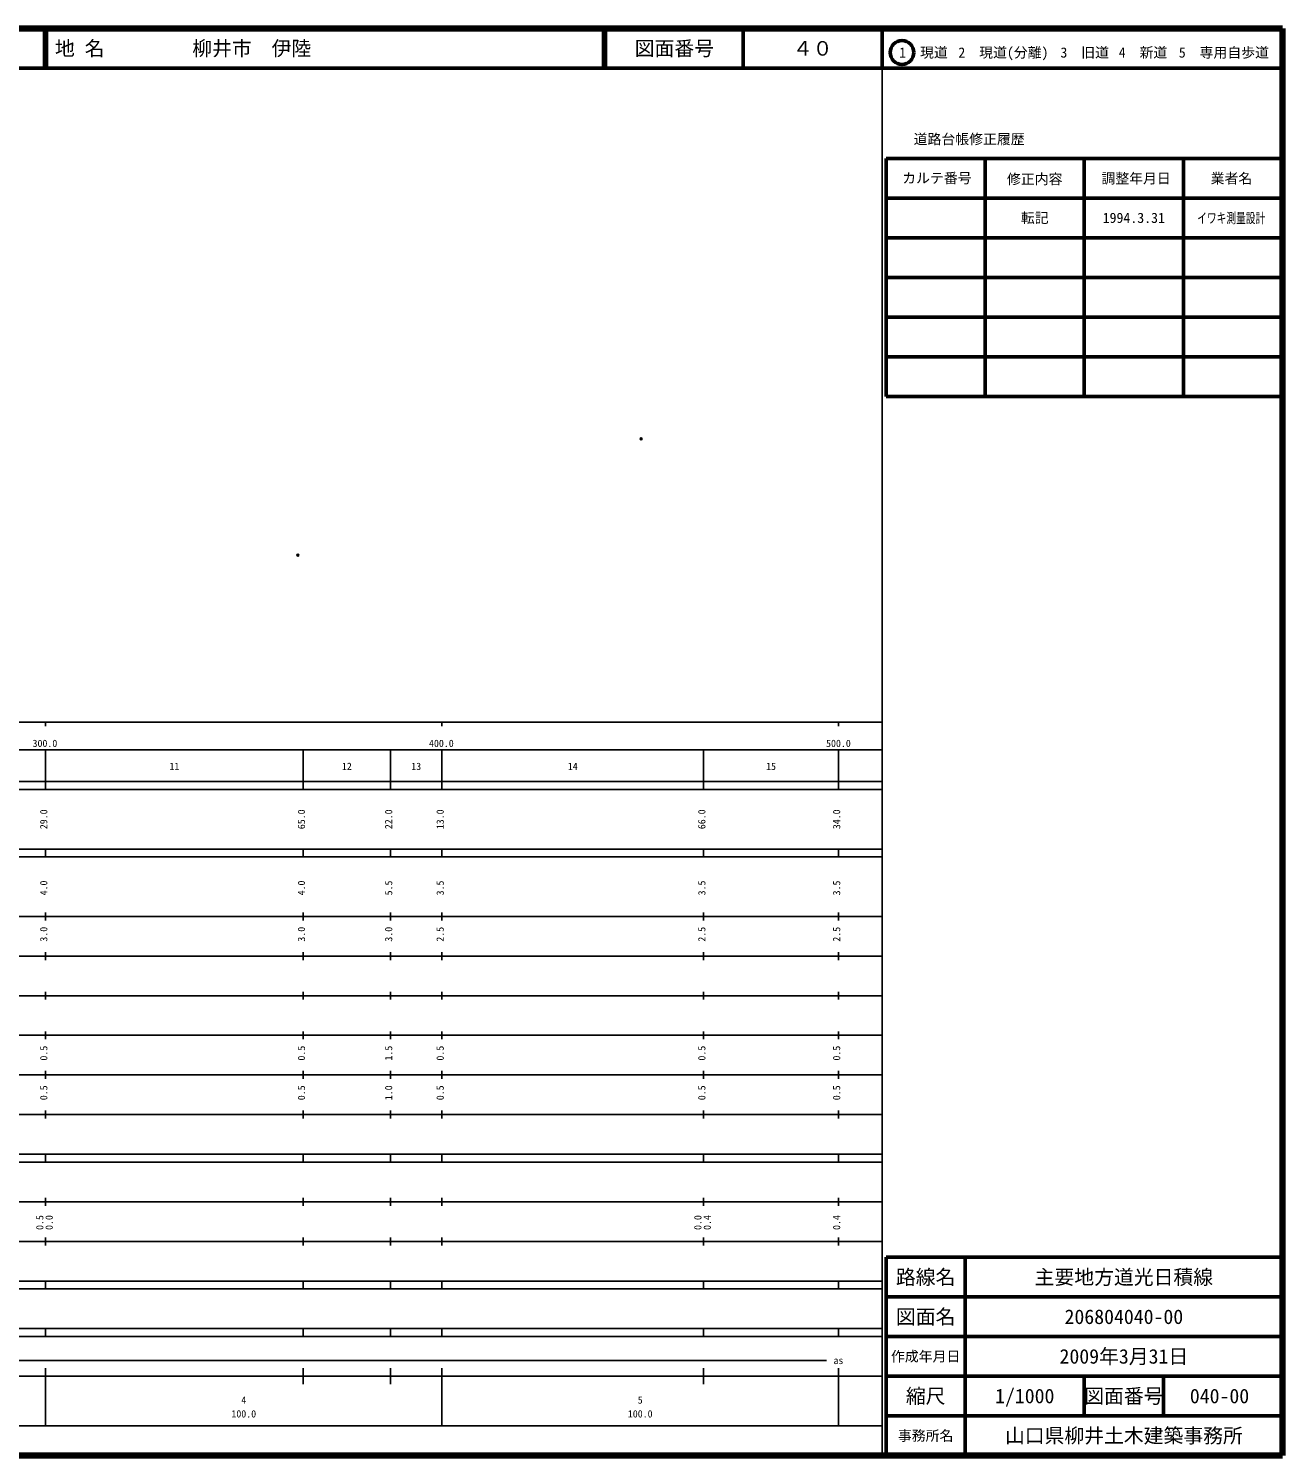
# Model space of a CAD drawing. Units: millimetres on the paper. Extents: x 40 to 680, y 20 to 380.
# Drawn here: x 363.7 to 680, y 20 to 380 of the extents above; entities that cross this region are included whole.
import ezdxf
from ezdxf.enums import TextEntityAlignment as Align

# ---------------------------------------------------------------- set-up
doc = ezdxf.new("R2010")
doc.units = ezdxf.units.MM
doc.header["$PDMODE"] = 32
doc.header["$PDSIZE"] = 0.5
doc.layers.add('M-OTRS', color=6, linetype='Continuous')
doc.layers.add('M-TTL-TXT', color=7, linetype='Continuous')
for name, color, linetype, lineweight in [('M-TTL', 2, 'Continuous', 140), ('M-TTL-BAND', 7, 'Continuous', 25), ('M-TTL-FRAM', 2, 'Continuous', 50), ('M-TTL-LINE', 7, 'Continuous', 50)]:
    doc.layers.add(name, color=color, linetype=linetype, lineweight=lineweight)
doc.styles.add('ＭＳ ゴシック', font='')
doc.styles.get('ＭＳ ゴシック').set_extended_font_data('MS Gothic')

msp = doc.modelspace()

# ---------------------------------------------------------------- linework, layer by layer
at = {"layer": 'M-OTRS'}
for p in [(518.217, 276.515), (431.646, 247.159)]:
    msp.add_point(p, dxfattribs=at)
at = {"layer": 'M-TTL'}
for p, q in [((680, 380), (40, 380)), ((680, 20), (680, 380)), ((40, 20), (680, 20))]:
    msp.add_line(p, q, dxfattribs=at)
at = {"layer": 'M-TTL-BAND'}
for p, q in [((579, 20), (579, 370)), ((40, 205), (579, 205)), ((368, 205), (368, 204)), ((468, 205), (468, 204)), ((568, 205), (568, 204)), ((68, 198), (579, 198)), ((368, 188), (368, 198)), ((433, 188), (433, 198)), ((455, 188), (455, 198)), ((468, 188), (468, 198)), ((534, 188), (534, 198)), ((568, 188), (568, 198)), ((40, 190), (579, 190)), ((40, 188), (579, 188)), ((40, 173), (579, 173)), ((368, 171), (368, 173)), ((433, 171), (433, 173)), ((455, 171), (455, 173)), ((468, 171), (468, 173)), ((534, 171), (534, 173)), ((568, 171), (568, 173)), ((40, 171), (579, 171)), ((40, 156), (579, 156)), ((368, 155), (368, 157)), ((433, 155), (433, 157)), ((455, 155), (455, 157)), ((468, 155), (468, 157)), ((534, 155), (534, 157)), ((568, 155), (568, 157)), ((46, 146), (579, 146)), ((368, 145), (368, 147)), ((433, 145), (433, 147)), ((455, 145), (455, 147)), ((468, 145), (468, 147)), ((534, 145), (534, 147)), ((568, 145), (568, 147)), ((368, 135), (368, 137)), ((433, 135), (433, 137)), ((455, 135), (455, 137)), ((468, 135), (468, 137)), ((534, 135), (534, 137)), ((568, 135), (568, 137)), ((52, 136), (579, 136)), ((46, 126), (579, 126)), ((368, 125), (368, 127)), ((433, 125), (433, 127)), ((455, 125), (455, 127)), ((468, 125), (468, 127)), ((534, 125), (534, 127)), ((568, 125), (568, 127)), ((52, 116), (579, 116)), ((368, 115), (368, 117)), ((433, 115), (433, 117)), ((455, 115), (455, 117)), ((468, 115), (468, 117)), ((534, 115), (534, 117)), ((568, 115), (568, 117)), ((46, 106), (579, 106)), ((368, 105), (368, 107)), ((433, 105), (433, 107)), ((455, 105), (455, 107)), ((468, 105), (468, 107)), ((534, 105), (534, 107)), ((568, 105), (568, 107)), ((40, 96), (579, 96)), ((40, 94), (579, 94)), ((368, 94), (368, 96)), ((433, 94), (433, 96)), ((455, 94), (455, 96)), ((468, 94), (468, 96)), ((534, 94), (534, 96)), ((568, 94), (568, 96)), ((49, 84), (579, 84)), ((368, 83), (368, 85)), ((433, 83), (433, 85)), ((455, 83), (455, 85)), ((468, 83), (468, 85)), ((534, 83), (534, 85)), ((568, 83), (568, 85)), ((40, 74), (579, 74)), ((368, 73), (368, 75)), ((433, 73), (433, 75)), ((455, 73), (455, 75)), ((468, 73), (468, 75)), ((534, 73), (534, 75)), ((568, 73), (568, 75)), ((40, 64), (579, 64)), ((40, 62), (579, 62)), ((368, 62), (368, 64)), ((433, 62), (433, 64)), ((455, 62), (455, 64)), ((468, 62), (468, 64)), ((534, 62), (534, 64)), ((568, 62), (568, 64)), ((40, 52), (579, 52)), ((368, 50), (368, 52)), ((433, 50), (433, 52)), ((455, 50), (455, 52)), ((468, 50), (468, 52)), ((534, 50), (534, 52)), ((568, 50), (568, 52)), ((40, 50), (579, 50)), ((71, 44), (565, 44)), ((40, 40), (579, 40)), ((368, 27.5), (368, 42)), ((433, 38), (433, 42)), ((455, 38), (455, 42)), ((468, 27.5), (468, 42)), ((534, 38), (534, 42)), ((568, 27.5), (568, 42)), ((68, 27.5), (579, 27.5))]:
    msp.add_line(p, q, dxfattribs=at)
at = {"layer": 'M-TTL-FRAM'}
for p, q in [((580, 347.197), (580, 287.197)), ((580, 347.197), (680, 347.197)), ((580, 287.197), (680, 287.197)), ((680, 70), (580, 70)), ((580, 70), (580, 20))]:
    msp.add_line(p, q, dxfattribs=at)
at = {"layer": 'M-TTL-LINE'}
for p, q in [((367.75, 380), (367.75, 370)), ((368.25, 380), (368.25, 370)), ((508.747, 380), (508.747, 370)), ((509.247, 380), (509.247, 370)), ((543.997, 380), (543.997, 370)), ((579, 380), (579, 370)), ((40, 370), (680, 370)), ((605, 347.197), (605, 287.197)), ((630, 347.197), (630, 287.197)), ((655, 347.197), (655, 287.197)), ((580, 337.197), (680, 337.197)), ((580, 327.197), (680, 327.197)), ((580, 317.197), (680, 317.197)), ((580, 307.197), (680, 307.197)), ((580, 297.197), (680, 297.197)), ((600, 70), (600, 20)), ((680, 60), (580, 60)), ((680, 50), (580, 50)), ((680, 40), (580, 40)), ((630, 40), (630, 30)), ((650, 40), (650, 30)), ((680, 30), (580, 30))]:
    msp.add_line(p, q, dxfattribs=at)
msp.add_circle((584.031, 373.958), 3, dxfattribs=at)

# ---------------------------------------------------------------- texts
at = {"layer": 'M-TTL-BAND', "style": 'ＭＳ ゴシック'}
for s, p in [('300.0', (367.844, 198.195)), ('400.0', (467.844, 198.195)), ('500.0', (568, 198.195)), ('500.0', (568, 198.195)), ('11', (400.5, 192.405)), ('12', (444, 192.405)), ('13', (461.5, 192.405)), ('14', (501, 192.405)), ('15', (551, 192.405)), ('as', (568, 42.5)), ('4', (418, 32.523)), ('5', (518, 32.523)), ('100.0', (418, 29.033)), ('100.0', (518, 29.033))]:
    msp.add_text(s, height=1.833, dxfattribs=at).set_placement(p, align=Align.BOTTOM_CENTER)
for s, p in [('29.0', (369, 180.5)), ('65.0', (434, 180.5)), ('22.0', (456, 180.5)), ('13.0', (469, 180.5)), ('66.0', (535, 180.5)), ('34.0', (569, 180.5)), ('4.0', (369, 163.174)), ('4.0', (434, 163.174)), ('5.5', (456, 163.174)), ('3.5', (469, 163.174)), ('3.5', (535, 163.174)), ('3.5', (569, 163.174)), ('3.0', (369, 151.5)), ('3.0', (434, 151.5)), ('3.0', (456, 151.5)), ('2.5', (469, 151.5)), ('2.5', (535, 151.5)), ('2.5', (569, 151.5)), ('0.5', (369, 121.5)), ('0.5', (434, 121.5)), ('1.5', (456, 121.5)), ('0.5', (469, 121.5)), ('0.5', (535, 121.5)), ('0.5', (569, 121.5)), ('0.5', (369, 111.5)), ('0.5', (434, 111.5)), ('1.0', (456, 111.5)), ('0.5', (469, 111.5)), ('0.5', (535, 111.5)), ('0.5', (569, 111.5)), ('0.5', (368, 78.764)), ('0.0', (370.37, 78.764)), ('0.0', (534, 78.764)), ('0.4', (536.37, 78.764)), ('0.4', (569, 78.764))]:
    msp.add_text(s, height=1.833, rotation=90, dxfattribs=at).set_placement(p, align=Align.BOTTOM_CENTER)
at = {"layer": 'M-TTL-TXT', "style": 'ＭＳ ゴシック'}
for s, p in [('地 名', (370.38, 375)), ('柳井市\u3000伊陸', (405.024, 375))]:
    msp.add_text(s, height=3.666, dxfattribs=at).set_placement(p, align=Align.MIDDLE_LEFT)
for s, height, p in [('図面番号', 3.666, (526.622, 375)), ('４０', 3.666, (561.497, 375)), ('1\u3000現道', 2.566, (589.448, 373.958)), ('2\u3000現道(分離)', 2.566, (609.619, 373.958)), ('3\u3000旧道', 2.566, (630.121, 373.958)), ('4\u3000新道', 2.566, (644.824, 373.958)), ('5\u3000専用自歩道', 2.566, (665.228, 373.958)), ('道路台帳修正履歴', 2.566, (600.968, 352.113)), ('カルテ番号', 2.566, (592.839, 342.277)), ('修正内容', 2.566, (617.509, 342.023)), ('調整年月日', 2.566, (643.089, 342.197)), ('業者名', 2.566, (667.134, 342.197)), ('転記', 2.566, (617.5, 332.245)), ('1994.3.31', 2.566, (642.5, 332.245)), ('路線名', 3.666, (590, 65)), ('路線名', 3.666, (590, 65)), ('主要地方道光日積線', 3.666, (640, 65)), ('図面名', 3.666, (590, 55)), ('図面名', 3.666, (590, 55)), ('206804040-00', 3.666, (640, 55)), ('2009年3月31日', 3.666, (640, 45)), ('作成年月日', 2.566, (590, 45)), ('作成年月日', 2.566, (590, 45)), ('縮尺', 3.666, (590, 35)), ('縮尺', 3.666, (590, 35)), ('1/1000', 3.666, (615, 35)), ('図面番号', 3.666, (640, 35)), ('図面番号', 3.666, (640, 35)), ('040-00', 3.666, (664.125, 35)), ('事務所名', 2.566, (590, 25)), ('事務所名', 2.566, (590, 25)), ('山口県柳井土木建築事務所', 3.666, (640, 25))]:
    msp.add_text(s, height=height, dxfattribs=at).set_placement(p, align=Align.MIDDLE_CENTER)
at = {"layer": 'M-TTL-TXT', "style": 'ＭＳ ゴシック', "width": 0.7}
msp.add_text('イワキ測量設計', height=2.566, dxfattribs=at).set_placement((667.077, 332.189), align=Align.MIDDLE_CENTER)

doc.saveas('drawing.dxf')
